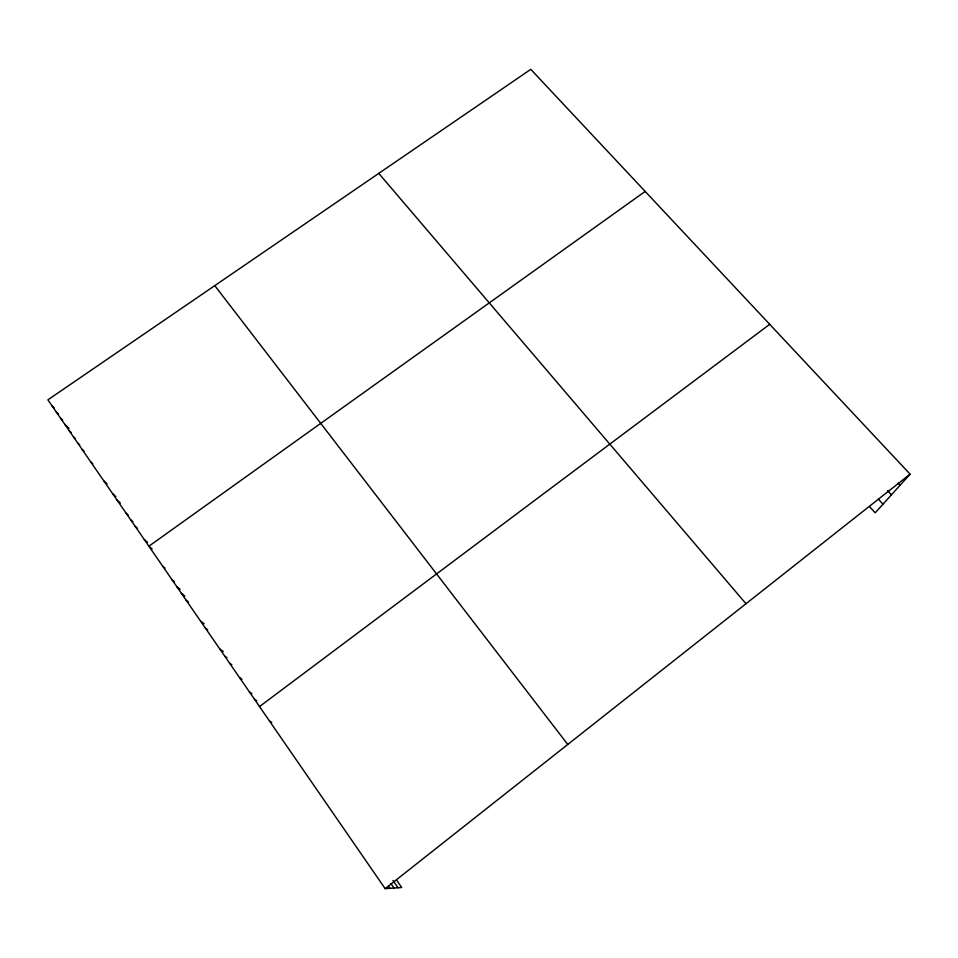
<?xml version="1.0" encoding="UTF-8"?>
<svg xmlns="http://www.w3.org/2000/svg" width="958" height="958" viewBox="0 0 958 958"><rect width="100%" height="100%" fill="white"/><g stroke="black" fill="none" stroke-linecap="round" stroke-linejoin="round"><path stroke-width="1.44" d="M396.744 880.366L401.713 887.503L385.152 888.653L47.9 399.845L530.78 69.347L910.1 474.162L875.181 512.829L869.708 506.854M385.152 888.653L910.1 474.162M259.522 706.573L769.705 324.319M645.177 191.42L148.885 546.216L152.106 548.91M269.509 721.051L271.761 722.332M254.493 699.28L256.852 700.717M249.487 692.023L251.87 693.52M239.524 677.593L241.991 679.198M229.657 663.271L231.872 664.78M224.747 656.17L226.986 657.715M219.861 649.081L223.274 651.476M205.311 628.005L207.682 629.741M200.509 621.035L204.102 623.706M186.199 600.307L188.403 601.995M181.469 593.445L184.81 596.044M176.763 586.619L180.14 589.278M172.069 579.818L174.344 581.626M162.74 566.298L165.063 568.178M144.299 539.57L147.556 542.312M135.186 526.373L137.401 528.265M130.659 519.811L132.899 521.727M126.157 513.272L128.408 515.224M117.187 500.268L120.313 503.022M112.733 493.813L115.882 496.603M103.871 480.964L107.068 483.85M90.699 461.888L92.89 463.888M82.005 449.29L84.053 451.17M77.694 443.027L79.742 444.931M73.383 436.788L75.454 438.716M69.096 430.573L71.179 432.525M64.821 424.382L69.024 428.334M60.57 418.215L62.677 420.215M56.33 412.072L58.462 414.096M52.103 405.952L54.247 407.988M898.077 483.155L900.053 485.287M887.599 490.664L891.443 494.819M878.318 499.094L882.989 504.171M378.769 173.386L745.995 603.732M214.772 285.64L567.771 744.462M392.948 880.438L398.025 887.755M391.056 883.743L394.025 888.042M388.409 886.114L389.942 888.317"/></g></svg>
